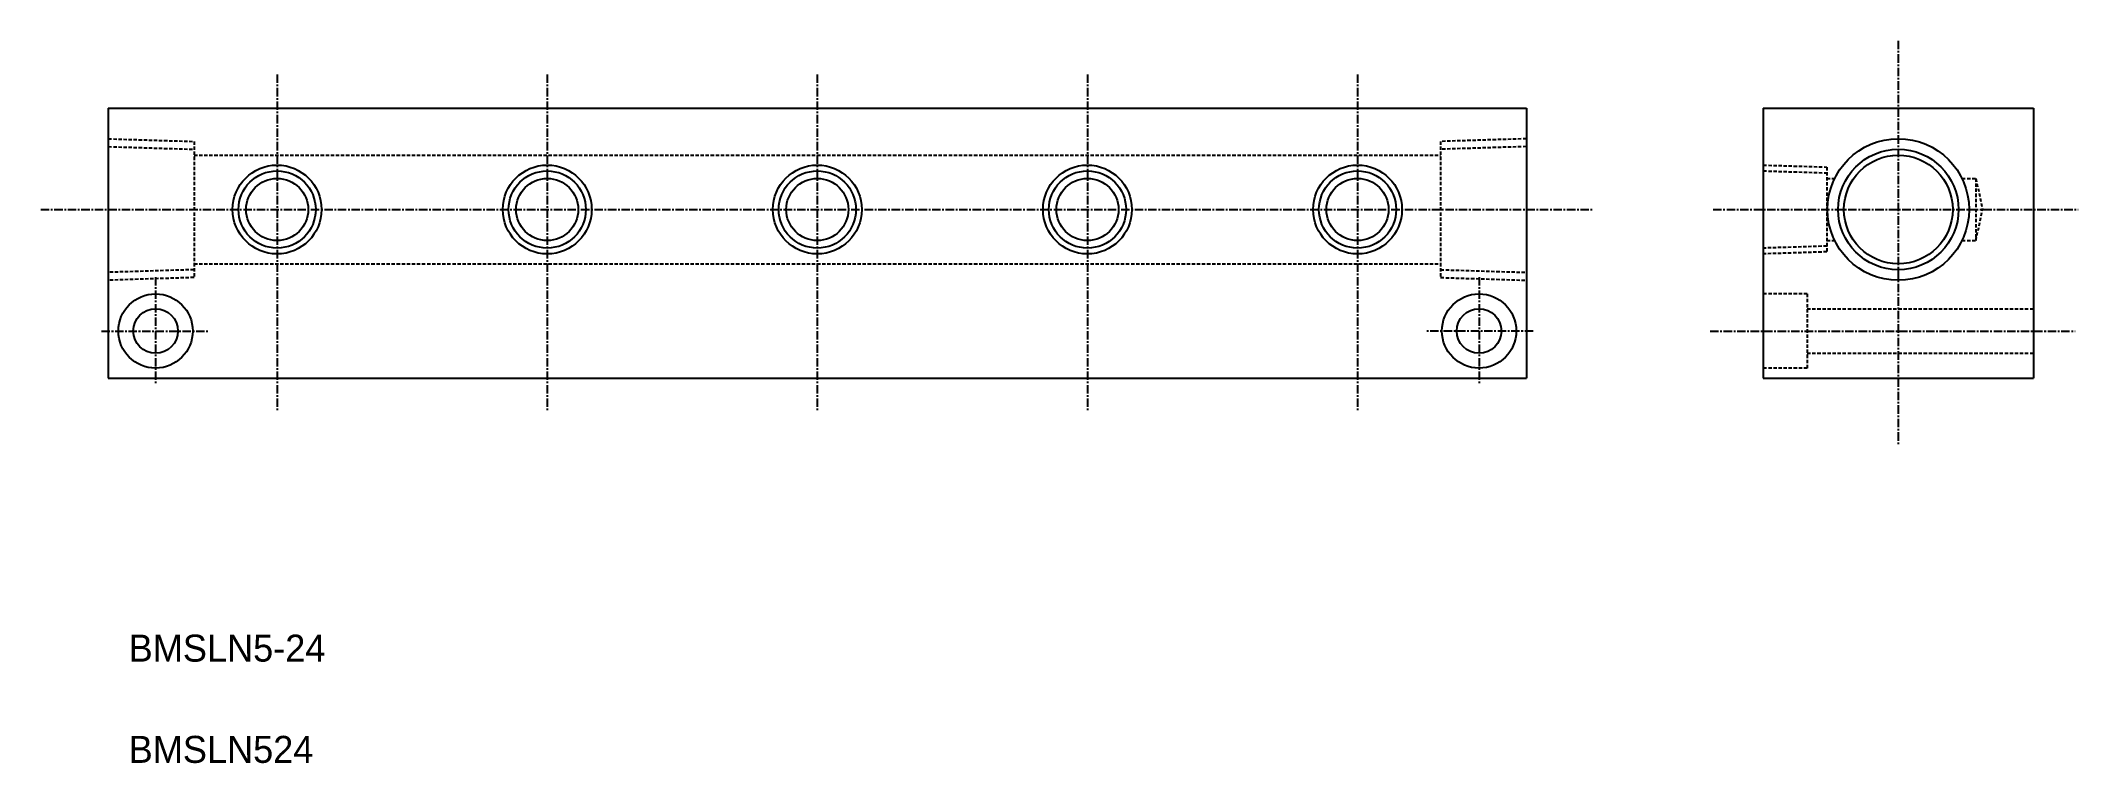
# Model space of a CAD drawing. Extents: x 1140 to 1442, y 208 to 315.
import ezdxf

# ---------------------------------------------------------------- set-up
doc = ezdxf.new("R2010")
doc.units = 0
doc.linetypes.add('CENTER', pattern=[2, 1.25, -0.25, 0.25, -0.25])
doc.linetypes.add('DASHED', pattern=[0.75, 0.5, -0.25])
doc.layers.get('0').update_dxf_attribs({"linetype": 'CONTINUOUS'})
doc.layers.add('CENTER', color=1, linetype='CENTER')

msp = doc.modelspace()

# ---------------------------------------------------------------- linework, layer by layer
at = {"color": 7, "linetype": 'CONTINUOUS'}
for p, q in [((1149.87, 304.76), (1359.87, 304.76)), ((1149.87, 304.76), (1149.87, 264.76)), ((1359.87, 304.76), (1359.87, 264.76)), ((1394.95, 304.76), (1394.95, 264.76)), ((1394.95, 304.76), (1434.95, 304.76)), ((1434.95, 304.76), (1434.95, 264.76)), ((1149.87, 264.76), (1359.87, 264.76)), ((1394.95, 264.76), (1434.95, 264.76))]:
    msp.add_line(p, q, dxfattribs=at)
at = {"color": 3, "linetype": 'DASHED'}
for p, q in [((1149.87, 300.24), (1162.57, 299.84)), ((1149.87, 299.08), (1162.57, 298.68)), ((1162.57, 299.84), (1162.57, 279.68)), ((1359.87, 300.24), (1347.17, 299.84)), ((1347.17, 299.84), (1347.17, 279.68)), ((1359.87, 299.08), (1347.17, 298.68)), ((1162.57, 297.81), (1347.17, 297.81)), ((1394.95, 296.34), (1404.35, 296.05)), ((1404.35, 296.05), (1404.35, 283.48)), ((1394.95, 295.48), (1404.35, 295.19)), ((1404.35, 294.36), (1405.54, 294.36)), ((1424.37, 294.36), (1426.43, 294.36)), ((1426.43, 294.36), (1426.43, 285.16)), ((1426.43, 294.36), (1427.43, 289.76)), ((1426.43, 285.16), (1427.43, 289.76)), ((1404.35, 284.33), (1394.95, 284.04)), ((1404.35, 285.16), (1405.54, 285.16)), ((1424.37, 285.16), (1426.43, 285.16)), ((1162.57, 280.84), (1149.87, 280.45)), ((1162.57, 281.71), (1347.17, 281.71)), ((1347.17, 280.84), (1359.87, 280.45)), ((1404.35, 283.48), (1394.95, 283.18)), ((1162.57, 279.68), (1149.87, 279.28)), ((1347.17, 279.68), (1359.87, 279.28)), ((1401.45, 277.26), (1394.95, 277.26)), ((1401.45, 277.26), (1401.45, 266.26)), ((1401.45, 275.06), (1434.95, 275.06)), ((1401.45, 266.26), (1394.95, 266.26)), ((1401.45, 268.46), (1434.95, 268.46))]:
    msp.add_line(p, q, dxfattribs=at)
at = {"color": 3, "linetype": 'CONTINUOUS'}
for centre, radius in [((1414.95, 289.76), 10.48), ((1174.87, 289.76), 6.58), ((1214.87, 289.76), 6.58), ((1254.87, 289.76), 6.58), ((1294.87, 289.76), 6.58), ((1334.87, 289.76), 6.58)]:
    msp.add_circle(centre, radius, dxfattribs=at)
at = {"color": 7, "linetype": 'CONTINUOUS'}
for centre, radius in [((1414.95, 289.76), 8.92), ((1414.95, 289.76), 8.05), ((1174.87, 289.76), 5.72), ((1174.87, 289.76), 4.6), ((1214.87, 289.76), 5.72), ((1214.87, 289.76), 4.6), ((1254.87, 289.76), 5.72), ((1254.87, 289.76), 4.6), ((1294.87, 289.76), 5.72), ((1294.87, 289.76), 4.6), ((1334.87, 289.76), 5.72), ((1334.87, 289.76), 4.6), ((1156.87, 271.76), 5.5), ((1156.87, 271.76), 3.3), ((1352.87, 271.76), 5.5), ((1352.87, 271.76), 3.3)]:
    msp.add_circle(centre, radius, dxfattribs=at)
at = {"layer": 'CENTER', "color": 1, "linetype": 'CENTER'}
for p, q in [((1414.95, 314.76), (1414.95, 254.76)), ((1174.87, 309.76), (1174.87, 259.76)), ((1214.87, 309.76), (1214.87, 259.76)), ((1254.87, 309.76), (1254.87, 259.76)), ((1294.87, 309.76), (1294.87, 259.76)), ((1334.87, 309.76), (1334.87, 259.76)), ((1139.87, 289.76), (1369.87, 289.76)), ((1387.53, 289.76), (1441.59, 289.76)), ((1156.87, 279.76), (1156.87, 263.76)), ((1352.87, 279.76), (1352.87, 263.76)), ((1148.87, 271.76), (1164.87, 271.76)), ((1360.87, 271.76), (1344.87, 271.76)), ((1387.07, 271.76), (1441.13, 271.76))]:
    msp.add_line(p, q, dxfattribs=at)

# ---------------------------------------------------------------- texts
at = {"color": 7, "linetype": 'CONTINUOUS'}
for s, p in [('BMSLN5-24', (1152.89, 222.78)), ('BMSLN524', (1152.89, 207.78))]:
    msp.add_text(s, height=4, dxfattribs=at).set_placement(p)

doc.saveas('drawing.dxf')
